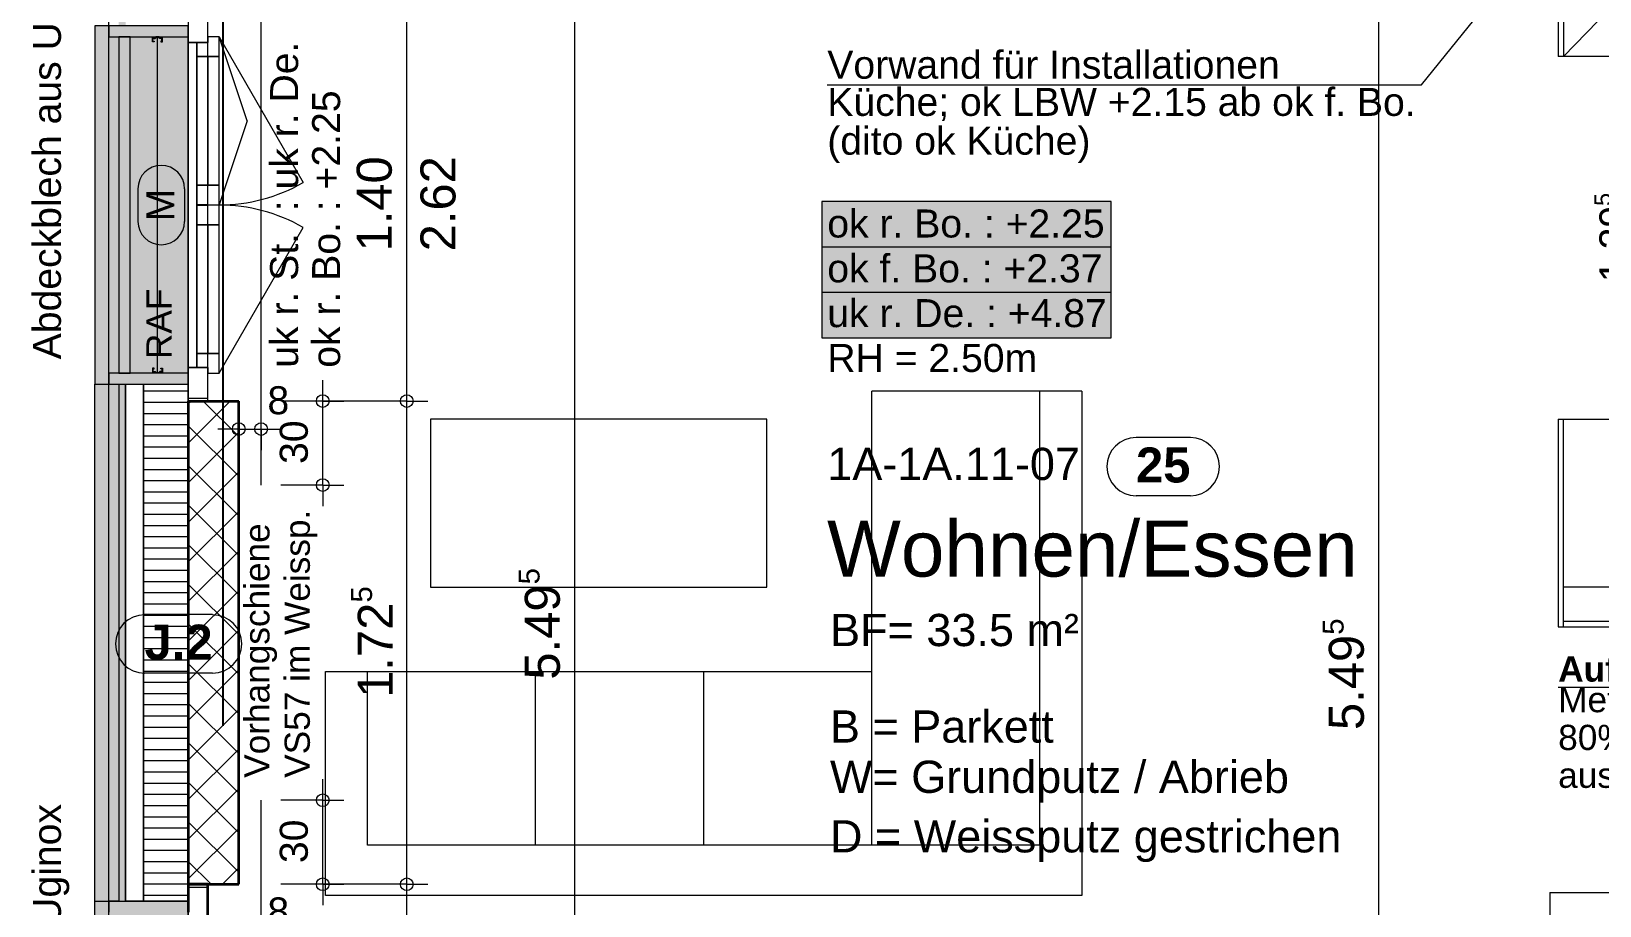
# Model space of a CAD drawing. Header units: metres. Extents: x 0.003 to 0.843, y 0.003 to 0.597.
# Drawn here: x 0.3112 to 0.4231, y 0.2011 to 0.2635 of the extents above; entities that cross this region are included whole.
import ezdxf

# ---------------------------------------------------------------- set-up
doc = ezdxf.new("R2010")
doc.units = ezdxf.units.M
for name, pattern in [('AUSGEZOGEN', [0]), ('LINIE_23', [0.0079, 0.004, -0.0013, 0, -0.0013, 0, -0.0013]), ('PUNKT2', [3.175, 0, -3.175]), ('STRICHLINIE', [19.05, 12.7, -6.35]), ('STRICHPUNKT', [25.4, 12.7, -6.35, 0, -6.35])]:
    doc.linetypes.add(name, pattern=pattern)
for name, color, linetype, lineweight in [('Allgemein', 7, 'AUSGEZOGEN', 18), ('Bauachsen grob', 7, 'STRICHPUNKT', 13), ('Daemmung', 7, 'AUSGEZOGEN', 18), ('Elektro Text', 251, 'AUSGEZOGEN', 18), ('Fenster', 7, 'AUSGEZOGEN', 18), ('Holz Fassadenverkleidung', 7, 'AUSGEZOGEN', 18), ('Holzgelaender', 7, 'AUSGEZOGEN', 25), ('Konstruktion oben', 7, 'STRICHLINIE', 13), ('Kueche', 7, 'AUSGEZOGEN', 18), ('Moebel', 253, 'AUSGEZOGEN', 13), ('Oeffnungsrichtung Fenster', 7, 'AUSGEZOGEN', 13), ('Raumbezeichnung', 7, 'AUSGEZOGEN', 18), ('Rolladen', 7, 'AUSGEZOGEN', 13), ('Spengler', 7, 'AUSGEZOGEN', 18), ('Text Koten', 7, 'AUSGEZOGEN', 25), ('Text Werkplan Ausfuehrung', 7, 'AUSGEZOGEN', 25), ('Unterkonstruktion', 7, 'AUSGEZOGEN', 18), ('Vorhangbrett', 7, 'AUSGEZOGEN', 13), ('Wand Beton bewehrt', 7, 'AUSGEZOGEN', 35), ('Werkplan- Ausfuehrungsmasse', 7, 'AUSGEZOGEN', 13)]:
    doc.layers.add(name, color=color, linetype=linetype, lineweight=lineweight)
doc.styles.add('ARIAL', font='ARIAL.TTF')

msp = doc.modelspace()

# ---------------------------------------------------------------- hatches: boundary and pattern name
at = {"layer": 'Allgemein', "linetype": 'AUSGEZOGEN', "lineweight": 13}
h = msp.add_hatch(color=32, dxfattribs=at)
h.paths.add_polyline_path([(0.31788, 0.2026), (0.31788, 0.2383), (0.3174, 0.2383), (0.3174, 0.2026)])
h.paths.add_polyline_path([(0.31788, 0.2639), (0.31788, 0.2841), (0.3174, 0.2841), (0.3174, 0.2639)])
for points in [[(0.31916, 0.2631), (0.32236, 0.2631), (0.32236, 0.2639), (0.31916, 0.2639), (0.31836, 0.2639), (0.31788, 0.2639), (0.3174, 0.2639), (0.31668, 0.2639), (0.31668, 0.2631), (0.3174, 0.2631), (0.31788, 0.2631), (0.31836, 0.2631)], [(0.31916, 0.2383), (0.32236, 0.2383), (0.32236, 0.2391), (0.31916, 0.2391), (0.31836, 0.2391), (0.31788, 0.2391), (0.3174, 0.2391), (0.31668, 0.2391), (0.31668, 0.2383), (0.3174, 0.2383), (0.31788, 0.2383), (0.31836, 0.2383)]]:
    msp.add_hatch(color=32, dxfattribs=at).paths.add_polyline_path(points)
h = msp.add_hatch(color=32, dxfattribs=at)
h.paths.add_polyline_path([(0.31788, 0.15812), (0.31788, 0.1758), (0.3174, 0.1758), (0.3174, 0.15812)])
h.paths.add_polyline_path([(0.31788, 0.2014), (0.31788, 0.2026), (0.3174, 0.2026), (0.3174, 0.2014)])
at = {"layer": 'Daemmung', "linetype": 'AUSGEZOGEN', "lineweight": 13}
msp.add_hatch(color=32, dxfattribs=at).paths.add_polyline_path([(0.31916, 0.2006), (0.32236, 0.2006), (0.32236, 0.2014), (0.31916, 0.2014), (0.31836, 0.2014), (0.31788, 0.2014), (0.3174, 0.2014), (0.31668, 0.2014), (0.31668, 0.2006), (0.3174, 0.2006), (0.31788, 0.2006), (0.31836, 0.2006)])
at = {"layer": 'Holzgelaender', "linetype": 'AUSGEZOGEN', "lineweight": 13}
msp.add_hatch(color=254, dxfattribs=at).paths.add_polyline_path([(0.3182, 0.2631), (0.3182, 0.2391), (0.3174, 0.2391), (0.3174, 0.2631)], flags=16)
at = {"layer": 'Spengler', "linetype": 'AUSGEZOGEN', "lineweight": 13}
for points in [[(0.31568, 0.2639), (0.31568, 0.2383), (0.31668, 0.2383), (0.31668, 0.2391), (0.32236, 0.2391), (0.32236, 0.2631), (0.31668, 0.2631), (0.31668, 0.2639)], [(0.31568, 0.2383), (0.31568, 0.2014), (0.3174, 0.2014), (0.3174, 0.2383)], [(0.31568, 0.2014), (0.31568, 0.1758), (0.31668, 0.1758), (0.31668, 0.1766), (0.32236, 0.1766), (0.32236, 0.2006), (0.31668, 0.2006), (0.31668, 0.2014)]]:
    msp.add_hatch(color=254, dxfattribs=at).paths.add_polyline_path(points)
at = {"layer": 'Text Koten', "linetype": 'AUSGEZOGEN', "lineweight": 13}
msp.add_hatch(color=254, dxfattribs=at).paths.add_polyline_path([(0.36758, 0.25135), (0.36758, 0.24162), (0.38824, 0.24162), (0.38824, 0.25135)])

# ---------------------------------------------------------------- linework, layer by layer
at = {"layer": 'Allgemein', "color": 7, "linetype": 'AUSGEZOGEN', "lineweight": 13}
for p, q in [((0.31668, 0.2639), (0.31668, 0.2631)), ((0.32236, 0.2631), (0.32236, 0.2639)), ((0.31668, 0.2631), (0.3174, 0.2631)), ((0.3174, 0.2631), (0.31788, 0.2631)), ((0.31788, 0.2631), (0.31836, 0.2631)), ((0.31836, 0.2631), (0.31916, 0.2631)), ((0.31916, 0.2631), (0.32236, 0.2631)), ((0.3174, 0.2391), (0.31668, 0.2391)), ((0.31668, 0.2391), (0.31668, 0.2383)), ((0.31788, 0.2391), (0.3174, 0.2391)), ((0.31836, 0.2391), (0.31788, 0.2391)), ((0.31916, 0.2391), (0.31836, 0.2391)), ((0.32236, 0.2391), (0.31916, 0.2391)), ((0.32236, 0.2383), (0.32236, 0.2391)), ((0.31668, 0.2383), (0.3174, 0.2383)), ((0.3174, 0.2383), (0.3174, 0.2026)), ((0.31788, 0.2383), (0.31836, 0.2383)), ((0.31788, 0.2026), (0.31788, 0.2383)), ((0.31836, 0.2383), (0.31916, 0.2383)), ((0.31916, 0.2383), (0.32236, 0.2383)), ((0.3174, 0.2026), (0.3174, 0.2014)), ((0.31788, 0.2014), (0.31788, 0.2026))]:
    msp.add_line(p, q, dxfattribs=at)
at = {"layer": 'Bauachsen grob', "color": 32, "linetype": 'LINIE_23', "lineweight": 25, "true_color": 0xc36e14}
msp.add_line((0.32486, 0.0139), (0.32486, 0.581), dxfattribs=at)
at = {"layer": 'Daemmung', "color": 7, "linetype": 'AUSGEZOGEN', "lineweight": 18}
for p, q in [((0.31916, 0.2383), (0.32236, 0.2383)), ((0.31916, 0.2383), (0.31916, 0.2026)), ((0.32236, 0.2371), (0.32236, 0.2383)), ((0.32236, 0.2026), (0.32236, 0.2371)), ((0.31916, 0.2026), (0.31916, 0.2014)), ((0.32236, 0.2014), (0.32236, 0.2026)), ((0.32236, 0.2014), (0.31916, 0.2014))]:
    msp.add_line(p, q, dxfattribs=at)
at = {"layer": 'Daemmung', "color": 7, "linetype": 'AUSGEZOGEN', "lineweight": 13}
for p, q in [((0.32236, 0.2018), (0.31916, 0.2018)), ((0.3174, 0.2014), (0.31668, 0.2014)), ((0.31668, 0.2014), (0.31668, 0.2006)), ((0.31836, 0.2014), (0.31788, 0.2014)), ((0.31916, 0.2014), (0.31836, 0.2014)), ((0.32236, 0.2014), (0.31916, 0.2014)), ((0.32236, 0.2006), (0.32236, 0.2014))]:
    msp.add_line(p, q, dxfattribs=at)
for points in [[(0.32236, 0.2378), (0.32236, 0.2378), (0.32236, 0.2378), (0.32236, 0.2378), (0.31916, 0.2378)], [(0.32236, 0.2378), (0.32236, 0.2378), (0.32236, 0.2378), (0.32236, 0.2378), (0.31916, 0.2378)], [(0.32236, 0.237), (0.32236, 0.237), (0.32236, 0.237), (0.32236, 0.237), (0.31916, 0.237)], [(0.32236, 0.2362), (0.32236, 0.2362), (0.32236, 0.2362), (0.32236, 0.2362), (0.31916, 0.2362)], [(0.32236, 0.2354), (0.32236, 0.2354), (0.32236, 0.2354), (0.32236, 0.2354), (0.31916, 0.2354)], [(0.32236, 0.2346), (0.32236, 0.2346), (0.32236, 0.2346), (0.32236, 0.2346), (0.31916, 0.2346)], [(0.32236, 0.2346), (0.32236, 0.2346), (0.32236, 0.2346), (0.32236, 0.2346), (0.31916, 0.2346)], [(0.32236, 0.2338), (0.32236, 0.2338), (0.32236, 0.2338), (0.32236, 0.2338), (0.31916, 0.2338)], [(0.32236, 0.233), (0.32236, 0.233), (0.32236, 0.233), (0.32236, 0.233), (0.31916, 0.233)], [(0.32236, 0.2322), (0.32236, 0.2322), (0.32236, 0.2322), (0.32236, 0.2322), (0.31916, 0.2322)], [(0.32236, 0.2314), (0.32236, 0.2314), (0.32236, 0.2314), (0.32236, 0.2314), (0.31916, 0.2314)], [(0.32236, 0.2314), (0.32236, 0.2314), (0.32236, 0.2314), (0.32236, 0.2314), (0.31916, 0.2314)], [(0.32236, 0.2306), (0.32236, 0.2306), (0.32236, 0.2306), (0.32236, 0.2306), (0.31916, 0.2306)], [(0.32236, 0.2298), (0.32236, 0.2298), (0.32236, 0.2298), (0.32236, 0.2298), (0.31916, 0.2298)], [(0.32236, 0.229), (0.32236, 0.229), (0.32236, 0.229), (0.32236, 0.229), (0.31916, 0.229)], [(0.32236, 0.2282), (0.32236, 0.2282), (0.31916, 0.2282)], [(0.32236, 0.2282), (0.32236, 0.2282), (0.31916, 0.2282)], [(0.32236, 0.2274), (0.32236, 0.2274), (0.31916, 0.2274)], [(0.32236, 0.2266), (0.32236, 0.2266), (0.31916, 0.2266)], [(0.32236, 0.2258), (0.32236, 0.2258), (0.31916, 0.2258)], [(0.32236, 0.225), (0.32236, 0.225), (0.31916, 0.225)], [(0.32236, 0.225), (0.32236, 0.225), (0.31916, 0.225)], [(0.32236, 0.2242), (0.32236, 0.2242), (0.31916, 0.2242)], [(0.32236, 0.2234), (0.32236, 0.2234), (0.31916, 0.2234)], [(0.32236, 0.2226), (0.32236, 0.2226), (0.31916, 0.2226)], [(0.32236, 0.2218), (0.32236, 0.2218), (0.31916, 0.2218)], [(0.32236, 0.2218), (0.32236, 0.2218), (0.31916, 0.2218)], [(0.32236, 0.221), (0.32236, 0.221), (0.31916, 0.221)], [(0.32236, 0.2202), (0.32236, 0.2202), (0.31916, 0.2202)], [(0.32236, 0.2194), (0.32236, 0.2194), (0.31916, 0.2194)], [(0.32236, 0.2186), (0.32236, 0.2186), (0.31916, 0.2186)], [(0.32236, 0.2186), (0.32236, 0.2186), (0.31916, 0.2186)], [(0.32236, 0.2178), (0.32236, 0.2178), (0.31916, 0.2178)], [(0.32236, 0.217), (0.32236, 0.217), (0.31916, 0.217)], [(0.32236, 0.2162), (0.32236, 0.2162), (0.31916, 0.2162)], [(0.32236, 0.2154), (0.32236, 0.2154), (0.31916, 0.2154)], [(0.32236, 0.2154), (0.32236, 0.2154), (0.31916, 0.2154)], [(0.32236, 0.2146), (0.32236, 0.2146), (0.31916, 0.2146)], [(0.32236, 0.2138), (0.32236, 0.2138), (0.31916, 0.2138)], [(0.32236, 0.213), (0.32236, 0.213), (0.31916, 0.213)], [(0.32236, 0.2122), (0.32236, 0.2122), (0.31916, 0.2122)], [(0.32236, 0.2122), (0.32236, 0.2122), (0.31916, 0.2122)], [(0.32236, 0.2114), (0.32236, 0.2114), (0.31916, 0.2114)], [(0.32236, 0.2106), (0.32236, 0.2106), (0.31916, 0.2106)], [(0.32236, 0.2098), (0.32236, 0.2098), (0.31916, 0.2098)], [(0.32236, 0.209), (0.32236, 0.209), (0.31916, 0.209)], [(0.32236, 0.209), (0.32236, 0.209), (0.31916, 0.209)], [(0.32236, 0.2082), (0.32236, 0.2082), (0.31916, 0.2082)], [(0.32236, 0.2074), (0.32236, 0.2074), (0.31916, 0.2074)], [(0.32236, 0.2066), (0.32236, 0.2066), (0.31916, 0.2066)], [(0.32236, 0.2058), (0.32236, 0.2058), (0.31916, 0.2058)], [(0.32236, 0.2058), (0.32236, 0.2058), (0.31916, 0.2058)], [(0.32236, 0.205), (0.32236, 0.205), (0.31916, 0.205)], [(0.32236, 0.2042), (0.32236, 0.2042), (0.31916, 0.2042)], [(0.32236, 0.2034), (0.32236, 0.2034), (0.31916, 0.2034)], [(0.32236, 0.2026), (0.32236, 0.2026), (0.31916, 0.2026)]]:
    msp.add_lwpolyline(points, dxfattribs=at)
at = {"layer": 'Elektro Text', "color": 40, "linetype": 'AUSGEZOGEN', "lineweight": 18}
for p, q in [((0.31876, 0.25226), (0.31876, 0.24993)), ((0.32209, 0.25226), (0.32209, 0.24993))]:
    msp.add_line(p, q, dxfattribs=at)
for centre, start, end in [((0.32043, 0.25226), 0, 180), ((0.32043, 0.24993), 180, 0)]:
    msp.add_arc(centre, 0.00167, start, end, dxfattribs=at)
at = {"layer": 'Fenster', "color": 7, "linetype": 'AUSGEZOGEN', "lineweight": 13}
for p, q in [((0.32376, 0.2617), (0.32376, 0.25251)), ((0.32376, 0.24969), (0.32376, 0.2405))]:
    msp.add_line(p, q, dxfattribs=at)
for points in [[(0.32236, 0.2649), (0.32236, 0.2627), (0.32376, 0.2627), (0.32376, 0.2649), (0.32236, 0.2649)], [(0.32236, 0.2639), (0.31568, 0.2639), (0.31568, 0.2383), (0.32236, 0.2383), (0.32236, 0.2639)], [(0.32296, 0.2395), (0.32296, 0.25109), (0.32376, 0.25109), (0.32376, 0.25111), (0.32296, 0.25111), (0.32296, 0.2627), (0.32236, 0.2627), (0.32236, 0.2395), (0.32296, 0.2395)], [(0.32376, 0.2631), (0.32376, 0.2627), (0.32296, 0.2627), (0.32296, 0.2617), (0.32456, 0.2617), (0.32456, 0.2631), (0.32376, 0.2631)], [(0.32296, 0.2617), (0.32296, 0.25251), (0.32456, 0.25251), (0.32456, 0.2617), (0.32296, 0.2617)], [(0.32296, 0.25251), (0.32296, 0.25111), (0.32376, 0.25111), (0.32456, 0.25111), (0.32456, 0.25251), (0.32296, 0.25251)], [(0.32376, 0.25109), (0.32296, 0.25109), (0.32296, 0.24969), (0.32456, 0.24969), (0.32456, 0.25109), (0.32376, 0.25109)], [(0.32296, 0.24969), (0.32296, 0.2405), (0.32456, 0.2405), (0.32456, 0.24969), (0.32296, 0.24969)], [(0.32296, 0.2405), (0.32296, 0.2395), (0.32376, 0.2395), (0.32376, 0.2391), (0.32456, 0.2391), (0.32456, 0.2405), (0.32296, 0.2405)], [(0.32236, 0.2395), (0.32236, 0.2373), (0.32376, 0.2373), (0.32376, 0.2395), (0.32236, 0.2395)], [(0.32236, 0.2002), (0.32236, 0.2024), (0.32376, 0.2024), (0.32376, 0.2002), (0.32236, 0.2002)], [(0.32236, 0.1758), (0.31568, 0.1758), (0.31568, 0.2014), (0.32236, 0.2014), (0.32236, 0.1758)]]:
    msp.add_lwpolyline(points, dxfattribs=at)
at = {"layer": 'Holz Fassadenverkleidung', "color": 7, "linetype": 'PUNKT2', "lineweight": 13}
msp.add_line((0.31668, 0.10942), (0.31668, 0.431), dxfattribs=at)
at = {"layer": 'Holzgelaender', "color": 7, "linetype": 'AUSGEZOGEN', "lineweight": 13}
for p, q in [((0.3174, 0.2631), (0.3174, 0.2391)), ((0.3182, 0.2631), (0.3174, 0.2631)), ((0.3182, 0.2391), (0.3182, 0.2631)), ((0.3174, 0.2391), (0.3182, 0.2391))]:
    msp.add_line(p, q, dxfattribs=at)
at = {"layer": 'Konstruktion oben', "color": 7, "linetype": 'STRICHPUNKT', "lineweight": 18}
msp.add_line((0.31668, 0.10942), (0.31668, 0.48868), dxfattribs=at)
at = {"layer": 'Kueche', "color": 7, "linetype": 'AUSGEZOGEN', "lineweight": 18}
for p, q in [((0.42016, 0.2759), (0.42016, 0.2617)), ((0.42054, 0.2759), (0.42054, 0.2617)), ((0.43254, 0.2741), (0.42054, 0.2617))]:
    msp.add_line(p, q, dxfattribs=at)
at = {"layer": 'Kueche', "color": 7, "linetype": 'AUSGEZOGEN', "lineweight": 13}
for p, q in [((0.46146, 0.2617), (0.42016, 0.2617)), ((0.42016, 0.2358), (0.42016, 0.22098)), ((0.42016, 0.2358), (0.46146, 0.2358)), ((0.42016, 0.22098), (0.47586, 0.22098))]:
    msp.add_line(p, q, dxfattribs=at)
at = {"layer": 'Kueche', "color": 7, "linetype": 'STRICHLINIE', "lineweight": 18}
for p, q in [((0.42054, 0.22098), (0.42054, 0.2358)), ((0.45954, 0.2238), (0.42054, 0.2238)), ((0.45954, 0.22136), (0.42054, 0.22136))]:
    msp.add_line(p, q, dxfattribs=at)
at = {"layer": 'Moebel', "color": 253, "linetype": 'AUSGEZOGEN', "lineweight": 13}
for p, q in [((0.37116, 0.2054), (0.37116, 0.2378)), ((0.38616, 0.2378), (0.37116, 0.2378)), ((0.38316, 0.2054), (0.38316, 0.2378)), ((0.38616, 0.2378), (0.38616, 0.2018)), ((0.33966, 0.2358), (0.33966, 0.2238)), ((0.36366, 0.2358), (0.33966, 0.2358)), ((0.36366, 0.2238), (0.36366, 0.2358)), ((0.33966, 0.2238), (0.36366, 0.2238)), ((0.33216, 0.2178), (0.37116, 0.2178)), ((0.33216, 0.2018), (0.33216, 0.2178)), ((0.33516, 0.2054), (0.33516, 0.2178)), ((0.33516, 0.2054), (0.33516, 0.2178)), ((0.34716, 0.2054), (0.34716, 0.2178)), ((0.35916, 0.2054), (0.35916, 0.2178)), ((0.38316, 0.2054), (0.33516, 0.2054)), ((0.38616, 0.2018), (0.33216, 0.2018)), ((0.41956, 0.20202), (0.41956, 0.18602)), ((0.41956, 0.20202), (0.47556, 0.20202))]:
    msp.add_line(p, q, dxfattribs=at)
at = {"layer": 'Oeffnungsrichtung Fenster', "color": 7, "linetype": 'AUSGEZOGEN', "lineweight": 13}
for p, q in [((0.32456, 0.2631), (0.33056, 0.25271)), ((0.32656, 0.2571), (0.32456, 0.2631)), ((0.32656, 0.2571), (0.32456, 0.25111)), ((0.32456, 0.2391), (0.33056, 0.24949))]:
    msp.add_line(p, q, dxfattribs=at)
for centre, start, end in [((0.32456, 0.2631), 270, 300), ((0.32456, 0.2391), 60, 90)]:
    msp.add_arc(centre, 0.012, start, end, dxfattribs=at)
at = {"layer": 'Rolladen', "color": 7, "linetype": 'AUSGEZOGEN', "lineweight": 13}
for p, q in [((0.31984, 0.26309), (0.3198, 0.26309)), ((0.3198, 0.26275), (0.3198, 0.26309)), ((0.31992, 0.26275), (0.3198, 0.26275)), ((0.31984, 0.26303), (0.31984, 0.26309)), ((0.31984, 0.26303), (0.31998, 0.26303)), ((0.31984, 0.26299), (0.32, 0.26299)), ((0.31984, 0.26279), (0.31984, 0.26299)), ((0.31984, 0.26279), (0.31992, 0.26279)), ((0.31992, 0.26279), (0.31992, 0.26275)), ((0.31998, 0.26303), (0.32005, 0.2631)), ((0.32, 0.26299), (0.32007, 0.26306)), ((0.32027, 0.2631), (0.32005, 0.2631)), ((0.32007, 0.26306), (0.32025, 0.26306)), ((0.32021, 0.2631), (0.32011, 0.2631)), ((0.32022, 0.2631), (0.32021, 0.2631)), ((0.32032, 0.26299), (0.32025, 0.26306)), ((0.32034, 0.26303), (0.32027, 0.2631)), ((0.32048, 0.26299), (0.32032, 0.26299)), ((0.32048, 0.26303), (0.32034, 0.26303)), ((0.3204, 0.26279), (0.3204, 0.26275)), ((0.32048, 0.26279), (0.3204, 0.26279)), ((0.3204, 0.26275), (0.32052, 0.26275)), ((0.32048, 0.26303), (0.32048, 0.26309)), ((0.32052, 0.26309), (0.32048, 0.26309)), ((0.32048, 0.26279), (0.32048, 0.26299)), ((0.32052, 0.26275), (0.32052, 0.26309)), ((0.31992, 0.23945), (0.3198, 0.23945)), ((0.3198, 0.23945), (0.3198, 0.23911)), ((0.31984, 0.23911), (0.3198, 0.23911)), ((0.31984, 0.23941), (0.31984, 0.23921)), ((0.31984, 0.23941), (0.31992, 0.23941)), ((0.31984, 0.23921), (0.32, 0.23921)), ((0.31984, 0.23917), (0.31984, 0.23911)), ((0.31984, 0.23917), (0.31998, 0.23917)), ((0.31992, 0.23941), (0.31992, 0.23945)), ((0.31998, 0.23917), (0.32005, 0.2391)), ((0.32, 0.23921), (0.32007, 0.23914)), ((0.32027, 0.2391), (0.32005, 0.2391)), ((0.32007, 0.23914), (0.32025, 0.23914)), ((0.32021, 0.2391), (0.32011, 0.2391)), ((0.32022, 0.2391), (0.32021, 0.2391)), ((0.32032, 0.23921), (0.32025, 0.23914)), ((0.32034, 0.23917), (0.32027, 0.2391)), ((0.32048, 0.23921), (0.32032, 0.23921)), ((0.32048, 0.23917), (0.32034, 0.23917)), ((0.3204, 0.23945), (0.32052, 0.23945)), ((0.3204, 0.23941), (0.3204, 0.23945)), ((0.32048, 0.23941), (0.3204, 0.23941)), ((0.32048, 0.23941), (0.32048, 0.23921)), ((0.32048, 0.23917), (0.32048, 0.23911)), ((0.32052, 0.23911), (0.32048, 0.23911)), ((0.32052, 0.23945), (0.32052, 0.23911))]:
    msp.add_line(p, q, dxfattribs=at)
at = {"layer": 'Rolladen', "color": 7, "linetype": 'STRICHPUNKT', "lineweight": 13}
msp.add_line((0.32016, 0.2391), (0.32016, 0.2631), dxfattribs=at)
at = {"layer": 'Spengler', "color": 7, "linetype": 'AUSGEZOGEN', "lineweight": 13}
msp.add_line((0.31568, 0.2014), (0.31568, 0.2383), dxfattribs=at)
at = {"layer": 'Text Koten', "color": 7, "linetype": 'AUSGEZOGEN', "lineweight": 13}
for p, q in [((0.36758, 0.25135), (0.36758, 0.24162)), ((0.38824, 0.25135), (0.36758, 0.25135)), ((0.38824, 0.24162), (0.38824, 0.25135)), ((0.36758, 0.24811), (0.38824, 0.24811)), ((0.36758, 0.24487), (0.38824, 0.24487)), ((0.36758, 0.24162), (0.38824, 0.24162))]:
    msp.add_line(p, q, dxfattribs=at)
at = {"layer": 'Text Werkplan Ausfuehrung', "color": 7, "linetype": 'AUSGEZOGEN', "lineweight": 13}
for p, q in [((0.41041, 0.25969), (0.42285, 0.27513)), ((0.36798, 0.25969), (0.41041, 0.25969)), ((0.42016, 0.21668), (0.47478, 0.21668))]:
    msp.add_line(p, q, dxfattribs=at)
at = {"layer": 'Text Werkplan Ausfuehrung', "color": 240, "linetype": 'AUSGEZOGEN', "lineweight": 13}
for p, q in [((0.3939, 0.2345), (0.39002, 0.2345)), ((0.3939, 0.23034), (0.39002, 0.23034))]:
    msp.add_line(p, q, dxfattribs=at)
at = {"layer": 'Text Werkplan Ausfuehrung', "color": 92, "linetype": 'AUSGEZOGEN', "lineweight": 13}
for p, q in [((0.3241, 0.22185), (0.31924, 0.22185)), ((0.3241, 0.21768), (0.31924, 0.21768))]:
    msp.add_line(p, q, dxfattribs=at)
at = {"layer": 'Text Werkplan Ausfuehrung', "color": 240, "linetype": 'AUSGEZOGEN', "lineweight": 13}
for centre, start, end in [((0.39002, 0.23242), 90, 270), ((0.3939, 0.23242), 270, 90)]:
    msp.add_arc(centre, 0.00208, start, end, dxfattribs=at)
at = {"layer": 'Text Werkplan Ausfuehrung', "color": 92, "linetype": 'AUSGEZOGEN', "lineweight": 13}
for centre, start, end in [((0.31924, 0.21976), 90, 270), ((0.3241, 0.21976), 270, 90)]:
    msp.add_arc(centre, 0.00208, start, end, dxfattribs=at)
at = {"layer": 'Unterkonstruktion', "color": 7, "linetype": 'AUSGEZOGEN', "lineweight": 13}
for p, q in [((0.31788, 0.2383), (0.31836, 0.2383)), ((0.31788, 0.2383), (0.31788, 0.2026)), ((0.31836, 0.2383), (0.31916, 0.2383)), ((0.31916, 0.2026), (0.31916, 0.2383)), ((0.31788, 0.2026), (0.31788, 0.2014)), ((0.31916, 0.2014), (0.31916, 0.2026)), ((0.31836, 0.2014), (0.31788, 0.2014)), ((0.31916, 0.2014), (0.31836, 0.2014))]:
    msp.add_line(p, q, dxfattribs=at)
at = {"layer": 'Vorhangbrett', "color": 191, "linetype": 'STRICHPUNKT', "lineweight": 13, "true_color": 0xbe96ea}
for p, q in [((0.32756, 0.2311), (0.32756, 0.2761)), ((0.32756, 0.1678), (0.32756, 0.2086))]:
    msp.add_line(p, q, dxfattribs=at)
at = {"layer": 'Vorhangbrett', "color": 191, "linetype": 'AUSGEZOGEN', "lineweight": 13, "true_color": 0xbe96ea}
for p, q in [((0.33196, 0.2371), (0.33196, 0.2386)), ((0.33196, 0.2311), (0.33196, 0.2371)), ((0.32596, 0.2351), (0.32446, 0.2351)), ((0.32596, 0.2351), (0.32756, 0.2351)), ((0.32756, 0.2351), (0.32906, 0.2351)), ((0.33196, 0.2311), (0.33196, 0.2296)), ((0.33196, 0.2086), (0.33196, 0.2101)), ((0.33196, 0.2026), (0.33196, 0.2086)), ((0.33196, 0.2026), (0.33196, 0.2011))]:
    msp.add_line(p, q, dxfattribs=at)
at = {"layer": 'Vorhangbrett', "color": 191, "linetype": 'AUSGEZOGEN', "lineweight": 18, "true_color": 0xbe96ea}
for p, q in [((0.32596, 0.2351), (0.32596, 0.2366)), ((0.32756, 0.2351), (0.32756, 0.2366)), ((0.33196, 0.2371), (0.32896, 0.2371)), ((0.33196, 0.2371), (0.33046, 0.2371)), ((0.33196, 0.2371), (0.33346, 0.2371)), ((0.32596, 0.2351), (0.32596, 0.2336)), ((0.32756, 0.2351), (0.32756, 0.2336)), ((0.33196, 0.2311), (0.33046, 0.2311)), ((0.33196, 0.2311), (0.33346, 0.2311)), ((0.33196, 0.2086), (0.32896, 0.2086)), ((0.33196, 0.2086), (0.33046, 0.2086)), ((0.33196, 0.2086), (0.33346, 0.2086)), ((0.33196, 0.2026), (0.33046, 0.2026)), ((0.33196, 0.2026), (0.33346, 0.2026))]:
    msp.add_line(p, q, dxfattribs=at)
for points in [[(0.33196, 0.2311), (0.3295, 0.2311), (0.3295, 0.2311), (0.32896, 0.2311)], [(0.33196, 0.2026), (0.32935, 0.2026), (0.32935, 0.2026), (0.32896, 0.2026)]]:
    msp.add_lwpolyline(points, dxfattribs=at)
for centre in [(0.33196, 0.2371), (0.32596, 0.2351), (0.32756, 0.2351), (0.33196, 0.2311), (0.33196, 0.2086), (0.33196, 0.2026)]:
    msp.add_circle(centre, 0.00045, dxfattribs=at)
at = {"layer": 'Wand Beton bewehrt', "color": 180, "linetype": 'STRICHPUNKT', "lineweight": 18}
for p, q in [((0.32376, 0.2371), (0.32376, 0.2651)), ((0.32236, 0.2639), (0.32236, 0.2631)), ((0.32236, 0.2631), (0.32236, 0.2391)), ((0.32236, 0.2391), (0.32236, 0.2383)), ((0.32236, 0.2383), (0.32236, 0.2371)), ((0.32236, 0.2371), (0.32376, 0.2371))]:
    msp.add_line(p, q, dxfattribs=at)
at = {"layer": 'Wand Beton bewehrt', "color": 7, "linetype": 'AUSGEZOGEN', "lineweight": 35}
for p, q in [((0.32236, 0.2371), (0.32376, 0.2371)), ((0.32236, 0.2371), (0.32236, 0.2026)), ((0.32376, 0.2371), (0.32596, 0.2371)), ((0.32596, 0.2026), (0.32596, 0.2371)), ((0.32236, 0.2026), (0.32593, 0.2026)), ((0.32593, 0.2026), (0.32596, 0.2026))]:
    msp.add_line(p, q, dxfattribs=at)
at = {"layer": 'Wand Beton bewehrt', "color": 7, "linetype": 'AUSGEZOGEN', "lineweight": 13}
for p, q in [((0.32236, 0.2341), (0.32536, 0.2371)), ((0.32236, 0.23693), (0.32253, 0.2371)), ((0.32236, 0.20423), (0.32399, 0.2026))]:
    msp.add_line(p, q, dxfattribs=at)
at = {"layer": 'Wand Beton bewehrt', "color": 180, "linetype": 'STRICHPUNKT', "lineweight": 35}
for p, q in [((0.32376, 0.2026), (0.32236, 0.2026)), ((0.32236, 0.2026), (0.32236, 0.2014)), ((0.32376, 0.1746), (0.32376, 0.2026)), ((0.32236, 0.2014), (0.32236, 0.2006))]:
    msp.add_line(p, q, dxfattribs=at)
at = {"layer": 'Wand Beton bewehrt', "color": 7, "linetype": 'AUSGEZOGEN', "lineweight": 13}
for points in [[(0.32343, 0.2371), (0.32596, 0.23457), (0.32596, 0.23457)], [(0.32236, 0.23534), (0.32596, 0.23174), (0.32596, 0.23174)], [(0.32236, 0.23127), (0.32596, 0.23487), (0.32596, 0.23487)], [(0.32236, 0.23251), (0.32596, 0.22891), (0.32596, 0.22891)], [(0.32236, 0.22844), (0.32596, 0.23204), (0.32596, 0.23204)], [(0.32236, 0.22968), (0.32596, 0.22608), (0.32596, 0.22608)], [(0.32236, 0.22562), (0.32596, 0.22922), (0.32596, 0.22922)], [(0.32236, 0.22686), (0.32596, 0.22326), (0.32596, 0.22326)], [(0.32236, 0.22279), (0.32596, 0.22639), (0.32596, 0.22639)], [(0.32236, 0.22403), (0.32596, 0.22043), (0.32596, 0.22043)], [(0.32236, 0.21996), (0.32596, 0.22356), (0.32596, 0.22356)], [(0.32236, 0.2212), (0.32596, 0.2176), (0.32596, 0.2176)], [(0.32236, 0.21713), (0.32596, 0.22073), (0.32596, 0.22073)], [(0.32236, 0.21837), (0.32596, 0.21477), (0.32596, 0.21477)], [(0.32236, 0.2143), (0.32596, 0.2179), (0.32596, 0.2179)], [(0.32236, 0.21554), (0.32596, 0.21194), (0.32596, 0.21194)], [(0.32236, 0.21147), (0.32596, 0.21507), (0.32596, 0.21507)], [(0.32236, 0.21271), (0.32596, 0.20911), (0.32596, 0.20911)], [(0.32236, 0.20865), (0.32596, 0.21225), (0.32596, 0.21225)], [(0.32236, 0.20988), (0.32596, 0.20628), (0.32596, 0.20628)], [(0.32236, 0.20582), (0.32596, 0.20942), (0.32596, 0.20942)], [(0.32236, 0.20706), (0.32596, 0.20346), (0.32596, 0.20346)], [(0.32236, 0.20299), (0.32596, 0.20659), (0.32596, 0.20659)], [(0.3248, 0.2026), (0.32596, 0.20376), (0.32596, 0.20376)]]:
    msp.add_lwpolyline(points, dxfattribs=at)
at = {"layer": 'Werkplan- Ausfuehrungsmasse', "color": 7, "linetype": 'AUSGEZOGEN', "lineweight": 13}
for p, q in [((0.34996, 0.1662), (0.34996, 0.2761)), ((0.33796, 0.2371), (0.33796, 0.2651)), ((0.33796, 0.2371), (0.33646, 0.2371)), ((0.33796, 0.2371), (0.33946, 0.2371)), ((0.33796, 0.2026), (0.33796, 0.2371)), ((0.33796, 0.2026), (0.33646, 0.2026)), ((0.33796, 0.2026), (0.33946, 0.2026)), ((0.33796, 0.1746), (0.33796, 0.2026))]:
    msp.add_line(p, q, dxfattribs=at)
for points in [[(0.40736, 0.1662), (0.40736, 0.19193), (0.40736, 0.19193), (0.40736, 0.20706), (0.40736, 0.20706), (0.40736, 0.2761)], [(0.33796, 0.2371), (0.33732, 0.2371), (0.33732, 0.2371), (0.33731, 0.2371), (0.33731, 0.2371), (0.3373, 0.2371), (0.3373, 0.2371), (0.3373, 0.2371), (0.3373, 0.2371), (0.33729, 0.2371), (0.33729, 0.2371), (0.33727, 0.2371), (0.33727, 0.2371), (0.33727, 0.2371), (0.33727, 0.2371), (0.33727, 0.2371), (0.33727, 0.2371), (0.33726, 0.2371), (0.33726, 0.2371), (0.33726, 0.2371), (0.33726, 0.2371), (0.33725, 0.2371), (0.33725, 0.2371), (0.33724, 0.2371), (0.33724, 0.2371), (0.33724, 0.2371), (0.33724, 0.2371), (0.33724, 0.2371), (0.33724, 0.2371), (0.33718, 0.2371), (0.33718, 0.2371), (0.32996, 0.2371)], [(0.33796, 0.2026), (0.33729, 0.2026), (0.33729, 0.2026), (0.33728, 0.2026), (0.33728, 0.2026), (0.33727, 0.2026), (0.33727, 0.2026), (0.33727, 0.2026), (0.33727, 0.2026), (0.33726, 0.2026), (0.33726, 0.2026), (0.33725, 0.2026), (0.33725, 0.2026), (0.33725, 0.2026), (0.33725, 0.2026), (0.33724, 0.2026), (0.33724, 0.2026), (0.33724, 0.2026), (0.33724, 0.2026), (0.33724, 0.2026), (0.33724, 0.2026), (0.33724, 0.2026), (0.33724, 0.2026), (0.33722, 0.2026), (0.33722, 0.2026), (0.33722, 0.2026), (0.33722, 0.2026), (0.33722, 0.2026), (0.33722, 0.2026), (0.33718, 0.2026), (0.33718, 0.2026), (0.33718, 0.2026), (0.33718, 0.2026), (0.32996, 0.2026)]]:
    msp.add_lwpolyline(points, dxfattribs=at)
for centre in [(0.33796, 0.2371), (0.33796, 0.2026)]:
    msp.add_circle(centre, 0.00045, dxfattribs=at)

# ---------------------------------------------------------------- texts
at = {"layer": 'Elektro Text', "color": 40, "linetype": 'AUSGEZOGEN', "lineweight": 18, "insert": (0.32136, 0.24993), "char_height": 0.002, "width": 0.001, "attachment_point": 7, "rotation": 90, "style": 'ARIAL'}
msp.add_mtext('M', dxfattribs=at)
at = {"layer": 'Raumbezeichnung', "color": 7, "linetype": 'AUSGEZOGEN', "lineweight": 18, "attachment_point": 7, "style": 'ARIAL'}
for s, insert, char_height, width in [('1A-1A.11-07', (0.36798, 0.23143), 0.0023, 0.00115), ('Wohnen/Essen', (0.36796, 0.22451), 0.004, 0.002), ('BF=\\~33.5\\~m²', (0.36818, 0.21957), 0.0023, 0.00115), ('B\\~=\\~Parkett', (0.36817, 0.21268), 0.0023, 0.00115), ('W=\\~Grundputz\\~/\\~Abrieb', (0.36817, 0.20843), 0.0023, 0.00115), ('D\\~=\\~Weissputz\\~gestrichen', (0.36817, 0.20418), 0.0023, 0.00115)]:
    msp.add_mtext(s, dxfattribs=dict(at, insert=insert, char_height=char_height, width=width))
at = {"layer": 'Text Koten', "color": 7, "linetype": 'AUSGEZOGEN', "lineweight": 25, "char_height": 0.002, "width": 0.001, "attachment_point": 7, "rotation": 90, "style": 'ARIAL'}
for s, insert in [('uk\\~r.\\~St.\\~\\~:\\~uk\\~r.\\~De.', (0.33023, 0.23948)), ('ok\\~r.\\~Bo.\\~:\\~+2.25', (0.33323, 0.23948))]:
    msp.add_mtext(s, dxfattribs=dict(at, insert=insert))
at = {"layer": 'Text Koten', "color": 7, "linetype": 'AUSGEZOGEN', "lineweight": 13, "char_height": 0.002, "width": 0.001, "attachment_point": 7, "style": 'ARIAL'}
for s, insert in [('ok\\~r.\\~Bo.\\~:\\~+2.25', (0.36798, 0.24875)), ('ok\\~f.\\~Bo.\\~:\\~+2.37', (0.36798, 0.24555)), ('uk\\~r.\\~De.\\~:\\~+4.87', (0.36798, 0.24235)), ('RH\\~=\\~2.50m', (0.36798, 0.23915))]:
    msp.add_mtext(s, dxfattribs=dict(at, insert=insert))
at = {"layer": 'Text Werkplan Ausfuehrung', "color": 7, "linetype": 'AUSGEZOGEN', "lineweight": 25, "attachment_point": 7, "rotation": 90, "style": 'ARIAL'}
for s, insert, char_height, width in [('Abdeckblech\\~aus\\~Uginox', (0.31387, 0.24008), 0.002, 0.001), ('RAF', (0.32117, 0.2401), 0.0018, 0.0009), ('Abdeckblech\\~aus\\~Uginox', (0.31387, 0.17758), 0.002, 0.001)]:
    msp.add_mtext(s, dxfattribs=dict(at, insert=insert, char_height=char_height, width=width))
at = {"layer": 'Text Werkplan Ausfuehrung', "color": 7, "linetype": 'AUSGEZOGEN', "lineweight": 13, "char_height": 0.002, "width": 0.001, "attachment_point": 7, "style": 'ARIAL'}
for s, insert in [('Vorwand\\~für\\~Installationen\\~', (0.36798, 0.26009)), ('Küche;\\~ok\\~LBW\\~+2.15\\~ab\\~ok\\~f.\\~Bo.', (0.36798, 0.25709)), ('(dito\\~ok\\~Küche)', (0.36798, 0.25409))]:
    msp.add_mtext(s, dxfattribs=dict(at, insert=insert))
at = {"layer": 'Text Werkplan Ausfuehrung', "color": 240, "linetype": 'AUSGEZOGEN', "lineweight": 13, "insert": (0.39002, 0.23125), "char_height": 0.0025, "width": 0.00125, "attachment_point": 7, "style": 'ARIAL'}
msp.add_mtext('\\fArial|i0|b1|c0|p0;25', dxfattribs=at)
at = {"layer": 'Text Werkplan Ausfuehrung', "color": 92, "linetype": 'AUSGEZOGEN', "lineweight": 13, "insert": (0.31924, 0.2186), "char_height": 0.0025, "width": 0.00125, "attachment_point": 7, "style": 'ARIAL'}
msp.add_mtext('\\fArial|i0|b1|c0|p0;J.2', dxfattribs=at)
at = {"layer": 'Text Werkplan Ausfuehrung', "color": 7, "linetype": 'AUSGEZOGEN', "lineweight": 18, "char_height": 0.0018, "width": 0.0009, "attachment_point": 7, "style": 'ARIAL'}
for s, insert in [('\\fArial|i0|b1|c0|p0;Aufbau\\~Vorwand:\\~', (0.42016, 0.21704)), ('Metallständer\\~(7.5cm)\\~freistehend,\\~mind.\\~', (0.42016, 0.21434)), ('80%\\~mit\\~Mineralwolldämmung\\~(mind\\~40kg/m²)\\~', (0.42016, 0.21164)), ('ausgedämmt,\\~Gipskartonplatten\\~(2*12.5mm)', (0.42016, 0.20894))]:
    msp.add_mtext(s, dxfattribs=dict(at, insert=insert))
at = {"layer": 'Vorhangbrett', "color": 191, "linetype": 'AUSGEZOGEN', "lineweight": 18, "true_color": 0xbe96ea, "char_height": 0.002, "width": 0.001, "attachment_point": 7, "style": 'ARIAL'}
for insert in [(0.32801, 0.23613), (0.32801, 0.19963)]:
    msp.add_mtext('8', dxfattribs=dict(at, insert=insert))
at = {"layer": 'Vorhangbrett', "color": 191, "linetype": 'AUSGEZOGEN', "lineweight": 18, "true_color": 0xbe96ea, "attachment_point": 7, "rotation": 90, "style": 'ARIAL'}
for s, insert, char_height, width in [('30', (0.33092, 0.23261), 0.002, 0.001), ('VS57\\~im\\~Weissp.', (0.33158, 0.2102), 0.0018, 0.0009), ('Vorhangschiene', (0.3287, 0.2102), 0.0018, 0.0009), ('30', (0.33092, 0.20411), 0.002, 0.001)]:
    msp.add_mtext(s, dxfattribs=dict(at, insert=insert, char_height=char_height, width=width))
at = {"layer": 'Werkplan- Ausfuehrungsmasse', "color": 7, "linetype": 'AUSGEZOGEN', "lineweight": 13, "attachment_point": 7, "rotation": 90, "style": 'ARIAL'}
for s, insert, char_height, width in [('1.40', (0.33692, 0.24778), 0.0025, 0.00125), ('2.62', (0.34147, 0.24779), 0.0025, 0.00125), ('5', (0.34746, 0.22401), 0.0015, 0.00075), ('5', (0.3355, 0.22271), 0.0015, 0.00075), ('5.49', (0.34892, 0.21721), 0.0025, 0.00125), ('1.72', (0.33696, 0.21591), 0.0025, 0.00125), ('5', (0.40486, 0.22041), 0.0015, 0.00075), ('5.49', (0.40632, 0.21361), 0.0025, 0.00125)]:
    msp.add_mtext(s, dxfattribs=dict(at, insert=insert, char_height=char_height, width=width))
at = {"layer": 'Werkplan- Ausfuehrungsmasse', "color": 253, "linetype": 'AUSGEZOGEN', "lineweight": 13, "attachment_point": 7, "rotation": 90, "style": 'ARIAL'}
for s, insert, char_height, width in [('5', (0.42396, 0.25103), 0.0012, 0.0006), ('1.29', (0.42513, 0.2456), 0.002, 0.001)]:
    msp.add_mtext(s, dxfattribs=dict(at, insert=insert, char_height=char_height, width=width))

doc.saveas('drawing.dxf')
